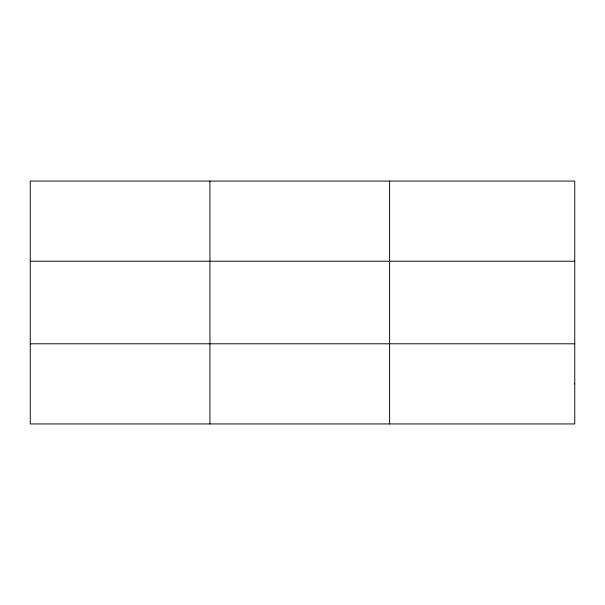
<?xml version="1.0" encoding="UTF-8"?>
<svg xmlns="http://www.w3.org/2000/svg" width="605" height="605" viewBox="0 0 605 605"><rect width="100%" height="100%" fill="white"/><g stroke="black" fill="none" stroke-linecap="round" stroke-linejoin="round"><path stroke-width="0.91" d="M209.935 181.061L209.935 423.939M389.62 181.061L389.62 423.939M30.25 261.209L574.75 261.209M30.25 343.791L574.75 343.791M574.75 383.865L574.75 423.939L30.25 423.939L30.25 181.061L574.75 181.061L574.75 383.865"/></g></svg>
